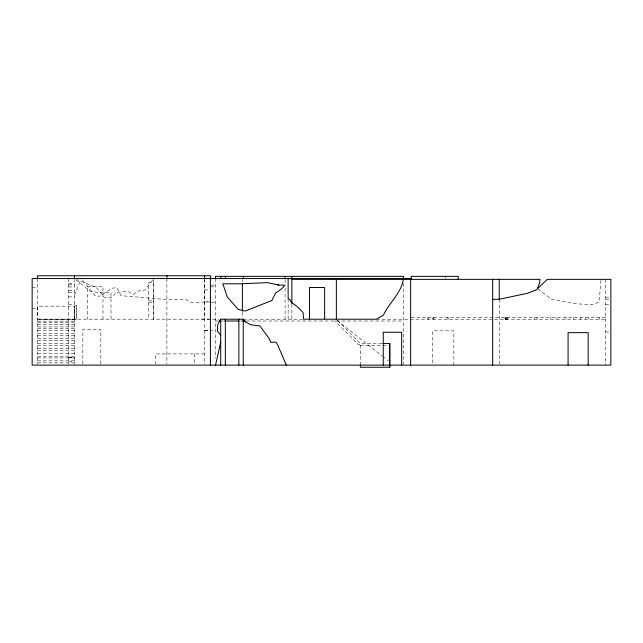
<?xml version="1.0" encoding="UTF-8"?>
<svg xmlns="http://www.w3.org/2000/svg" width="643" height="643" viewBox="0 0 643 643"><rect width="100%" height="100%" fill="white"/><g stroke="black" fill="none" stroke-linecap="round" stroke-linejoin="round"><path stroke-width="0.48" stroke-dasharray="3.21 2.41" d="M74.484 319.177L74.467 306.14L37.567 306.189L37.583 319.217L74.484 319.177L74.757 305.69L76.806 305.819L76.533 319.217L37.583 319.177L218.998 319.217M601.012 280.34L599.091 302.178L591.472 304.782L575.863 303.713L552.007 299.493L538.191 289.189M74.484 295.065L80.897 279.472M152.592 280.083L144.94 290.017L136.637 291.351L133.8 294.357L127.169 291.239L115.234 292.573L115.201 293.457L112.525 297.187L103.917 297.259L101.554 293.578L96.378 287.694L77.224 279.697M506.941 317.61L503.879 318.245L504.2 319.788L507.263 319.153L506.941 317.61L506.941 319.217M210.406 301.921L190.537 302.443L185.337 299.228L169.728 299.815L121.069 295.708L116.825 287.67L111.721 288.225L100.3 296.077L95.397 296.198L81.886 279.327M68.624 283.282L74.484 283.282M68.624 284.359L74.484 284.359M211.258 285.661L215.55 285.661M68.624 286.939L74.484 286.939M210.406 286.891L215.55 286.891M32.15 287.445L37.583 287.445M204.587 289.889L209.433 289.889M68.624 290.749L74.484 290.749M68.624 292.461L74.484 292.461M68.624 296.873L74.484 296.873M605.513 297.146L610.85 297.146M605.513 299.694L610.85 299.694M148.589 300.884L153.709 300.884M204.587 301.921L209.433 301.921M211.258 302.515L215.55 302.515M148.589 302.765L153.709 302.765M68.624 304.493L74.484 304.493M605.513 304.621L610.85 304.621M32.15 308.624L37.583 308.624M411.19 317.634L605.513 317.61M201.299 319.081L209.433 319.081M243.392 319.217L302.652 319.217M376.444 319.217L605.513 319.217M215.55 321.002L219.713 321.002M221.522 321.002L223.507 321.002M240.418 321.002L242.403 321.002M246.357 321.002L403.675 321.002M37.583 321.17L74.484 321.17M37.583 322.609L74.484 322.609M37.583 324.731L74.484 324.731M37.583 326.941L74.484 326.941M37.583 328.404L74.484 328.404M204.587 330.189L215.55 330.189M204.587 330.414L210.406 330.414M37.583 330.695L74.484 330.695M605.513 331.941L609.958 331.941M37.583 333.243L74.484 333.275M37.583 335.276L74.484 335.276M37.583 338.331L74.484 338.331M37.583 340.372L74.484 340.372M37.583 343.282L74.484 343.282M381.846 343.563L360.369 343.563L358.834 345.074L334.834 320.728M37.583 345.54L74.484 345.54M360.369 345.693L388.685 345.693M37.583 348.482L74.484 348.482M37.583 350.773L74.484 350.773M37.583 353.232L74.484 353.232M204.587 353.915L155.598 353.915L155.598 364.179M37.583 356.206L74.484 356.206M68.624 357.283L74.484 357.283M68.624 357.363L74.484 357.363M37.583 357.926L74.484 357.926M37.583 360.844L74.484 360.844M68.624 361.302L74.484 361.302M37.583 362.845L74.484 362.845M337.02 320.455L381.95 355.804M382.738 356.431L388.251 360.771M76.027 279.834L90.181 291.166L98.242 292.557L110.99 292.911L110.99 319.217M337.736 320.608L360.369 343.563L360.369 365.28M505.519 317.899L505.848 319.45M505.294 317.947L505.615 319.491M605.513 279.351L605.513 365.111M599.501 317.61L599.501 319.217M588.867 317.61L588.867 319.217M585.845 317.61L585.845 319.217M580.541 317.61L580.541 319.217M573.789 317.61L573.789 319.217M565.944 317.61L565.944 319.217M556.018 317.61L556.018 319.217M550.408 317.61L550.408 319.217M537.05 317.61L537.05 319.217M534.654 317.61L534.654 319.217M507.729 317.61L507.729 319.217M506.708 317.61L506.708 319.217M499.225 299.284L499.225 364.115M453.837 365.111L453.837 330.84L432.659 330.84L432.659 365.111M448.292 317.634L448.292 319.217M447.624 317.61L447.624 319.217M445.486 276.353L445.486 278.347M433.832 317.634L433.832 319.217M433.31 317.634L433.31 319.217M432.385 317.634L432.417 319.217M428.768 317.634L428.768 319.217M427.78 317.634L427.78 319.217M403.675 283.338L403.675 364.107M291.858 304.268L291.858 321.002M288.136 298.891L288.136 319.217M285.098 279.512L285.098 283.322M285.098 288.225L285.098 319.217M242.403 278.556L242.403 282.526M242.403 312.241L242.403 318.229M215.55 278.556L215.55 358.127M204.723 278.556L204.723 319.217M204.587 279.504L204.587 364.179M194.716 353.915L194.716 364.179M166.899 278.556L166.899 364.179M153.773 278.556L153.773 319.217M153.709 319.217L153.709 282.542L148.589 282.542L148.589 319.217M102.984 319.217L102.984 286.448L87.408 286.448L87.408 319.217M100.822 364.115L100.822 329.345L82.843 329.345L82.843 365.111M76.806 305.819L76.533 319.217M74.484 278.556L74.484 364.356M68.624 278.556L68.624 364.115M37.583 278.556L37.583 364.356"/><path stroke-width="0.96" d="M215.558 365.111L220.718 342.164M537.427 288.619L539.533 283.241L539.935 279.351L291.858 279.351M286.304 365.111L277.422 344.294L275.919 342.092L270.92 342.397L269.071 338.459L259.909 325.953L250.657 324.747L245.208 321.83L243.255 319.217L220.718 319.217L217.776 324.418L217.414 331.217L220.718 335.116M492.683 299.284L499.225 299.284L527.823 293.2L536.31 289.84L547.306 279.351L610.85 279.351L610.85 365.111L32.15 365.111L32.15 278.556L411.19 278.556M219.713 321.002L220.718 321.002M224.503 321.002L238.874 321.002M242.403 321.002L245.369 321.002M382.826 343.563L389.827 343.563L389.827 367.241L360.369 367.241L360.369 365.111M588.144 365.111L588.144 332.656L568.082 332.656L568.082 365.111M499.225 279.351L499.225 299.284M492.683 279.351L492.683 365.111M458.194 279.351L458.194 276.353L411.19 276.353L411.19 279.351M410.628 279.351L410.628 365.111M401.666 365.111L401.666 332.254L383.26 332.254L383.26 365.111M389.658 343.563L389.658 367.241M336.361 279.351L336.361 319.217M324.643 319.217L324.643 287.493L309.516 287.493L309.516 319.217M291.858 276.353L291.858 303.351M288.136 278.556L288.136 298.891L290.154 299.742L291.078 302.138L296.937 306.406L303.062 312.49L303.56 319.217L376.444 319.217L383.437 315.054C389.698 301.897 402.912 291.818 403.675 276.353L215.55 276.353L215.55 278.556M285.098 276.353L285.098 278.556M243.255 276.353L243.255 278.556M243.255 319.217L243.255 365.111M242.403 283.338L242.403 311.284M238.874 319.217L238.874 365.111M225.331 276.353L225.331 278.556M225.331 319.217L225.331 365.111M220.718 276.353L220.718 278.556M220.718 319.217L220.718 365.111M210.406 365.111L210.406 275.759L37.583 275.759L37.583 278.556M204.587 275.759L204.587 278.556M166.899 275.759L166.899 278.556M74.484 275.759L74.484 278.556M275.517 293.176L271.925 300.474L245.128 311.091L238.167 309.387L227.252 296.905L222.84 283.804L240.707 283.788L267.592 282.639L278.781 285.05L277.889 284.978L285.098 285.227L281.385 288.98L275.517 293.176"/></g></svg>
